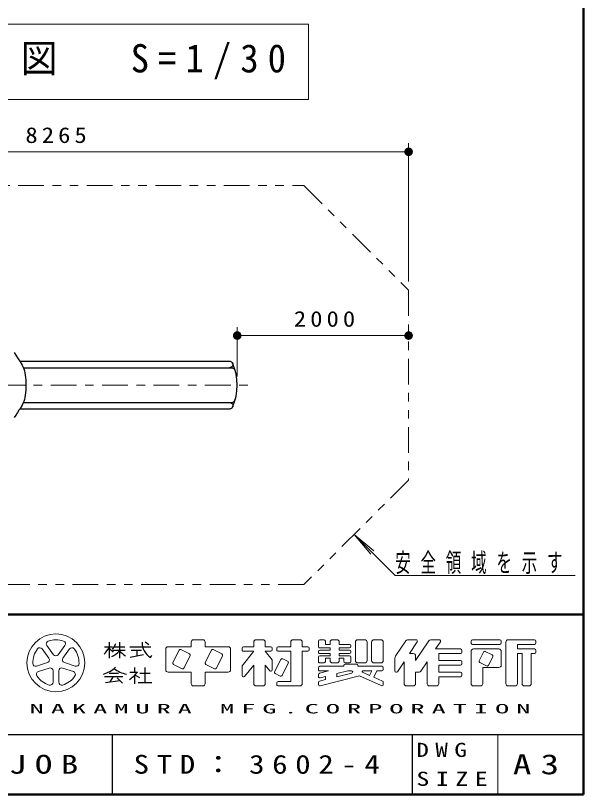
# Model space of a CAD drawing. Units: millimetres on the paper, with parts at other scales. Extents: x -365 to 0, y -61 to 257.
# Drawn here: x -66.3 to 0, y 0 to 90.9 of the extents above; entities that cross this region are included whole.
import ezdxf

# ---------------------------------------------------------------- set-up
doc = ezdxf.new("R2010")
doc.units = ezdxf.units.MM
doc.linetypes.add('USER2', pattern=[6, 3, -1, 1, -1])
doc.linetypes.add('USER3', pattern=[8, 3, -1, 1, -1, 1, -1])
doc.layers.add('LY_1', color=7, linetype='Continuous', lineweight=13)
doc.layers.add('LY_2', color=7, linetype='Continuous', lineweight=13)
doc.layers.add('LY_3', color=7, linetype='Continuous')
doc.styles.add('ＭＳ ゴシック', font='')
doc.styles.get('ＭＳ ゴシック').set_extended_font_data('MS Gothic')

# ---------------------------------------------------------------- blocks, each defined once
blk = doc.blocks.new('filled_dot')
at = {"color": 0, "linetype": 'Continuous', "lineweight": -2, "const_width": 1.25}
blk.add_lwpolyline([(-0.625, 0, 1), (0.625, 0, 1)], format="xyb", close=True, dxfattribs=at)

msp = doc.modelspace()

# ---------------------------------------------------------------- linework, layer by layer
at = {"layer": 'LY_1'}
for p, q in [((-32.087, 89.961), (-79.887, 89.961)), ((-32.087, 81.161), (-32.087, 89.961)), ((-79.887, 81.161), (-32.087, 81.161)), ((-20.406, 59.88), (-20.406, 76.044)), ((-103.056, 75.044), (-20.406, 75.044)), ((-40.406, 48.797), (-40.406, 54.582)), ((-40.406, 53.582), (-20.406, 53.582)), ((-26.749, 30.369), (-24.821, 28.071)), ((-26.749, 30.369), (-24.451, 28.44)), ((-21.96, 25.58), (-26.749, 30.369)), ((-21.96, 25.58), (-0.96, 25.58))]:
    msp.add_line(p, q, dxfattribs=at)
at = {"layer": 'LY_1', "linetype": 'USER2'}
msp.add_line((-86.169, 47.796), (-39.019, 47.796), dxfattribs=at)
at = {"layer": 'LY_1', "linetype": 'USER3'}
msp.add_lwpolyline([(-89.962, 24.496), (-103.056, 37.59), (-103.056, 58.002), (-89.962, 71.096), (-32.622, 71.096), (-20.406, 58.88), (-20.406, 36.712), (-32.622, 24.496)], close=True, dxfattribs=at)
at = {"layer": 'LY_1', "lineweight": 25}
for points in [[(-66.427, 51.589), (-66.244, 51.287), (-66.059, 50.993), (-65.895, 50.736), (-65.775, 50.586), (-65.492, 50.14), (-65.373, 49.881), (-65.312, 49.712), (-65.244, 49.469), (-65.194, 49.236), (-65.162, 48.973), (-65.131, 48.69), (-65.099, 48.359), (-65.071, 47.796), (-65.099, 47.233), (-65.131, 46.902), (-65.162, 46.619), (-65.194, 46.356), (-65.244, 46.123), (-65.312, 45.881), (-65.373, 45.711), (-65.492, 45.452), (-65.775, 45.006), (-65.895, 44.856), (-66.059, 44.599), (-66.244, 44.305), (-66.427, 44.003)], [(-65.779, 50.591), (-41.297, 50.591), (-41.227, 50.585), (-41.159, 50.565), (-41.096, 50.534), (-41.04, 50.492), (-40.993, 50.44), (-40.956, 50.38), (-40.93, 50.314), (-40.917, 50.245), (-40.917, 50.175), (-40.93, 50.106), (-40.956, 50.04), (-40.993, 49.98), (-41.04, 49.928), (-41.096, 49.886), (-41.159, 49.855), (-41.227, 49.836), (-41.297, 49.829)], [(-65.346, 49.829), (-41.117, 49.829), (-41.043, 49.824), (-40.971, 49.808), (-40.902, 49.782), (-40.838, 49.746), (-40.779, 49.701), (-40.728, 49.648), (-40.685, 49.588), (-40.651, 49.523), (-40.626, 49.454)], [(-41.297, 45.765), (-41.227, 45.759), (-41.159, 45.739), (-41.096, 45.708), (-41.04, 45.666), (-40.993, 45.614), (-40.956, 45.554), (-40.93, 45.488), (-40.917, 45.419), (-40.917, 45.349), (-40.93, 45.28), (-40.956, 45.214), (-40.993, 45.154), (-41.04, 45.102), (-41.096, 45.06), (-41.159, 45.029), (-41.227, 45.01), (-41.297, 45.003), (-65.777, 45.003)], [(-65.345, 45.765), (-41.117, 45.765), (-41.043, 45.77), (-40.971, 45.786), (-40.902, 45.812), (-40.838, 45.848), (-40.779, 45.893), (-40.728, 45.946), (-40.685, 46.006), (-40.651, 46.071), (-40.626, 46.141)]]:
    msp.add_lwpolyline(points, dxfattribs=at)
msp.add_arc((-46.756, 47.797), 6.35, 336.15553, 23.84447, dxfattribs=at)
at = {"layer": 'LY_2', "lineweight": 50}
for p, q in [((0, 0), (0, 257)), ((-365, 21), (0, 21)), ((-365, 0), (0, 0))]:
    msp.add_line(p, q, dxfattribs=at)
at = {"layer": 'LY_2'}
for p, q in [((-62.629, 17.393), (-61.844, 16.313)), ((-61.298, 16.313), (-60.513, 17.393)), ((-45.776, 17.793), (-45.776, 17.253)), ((-45.506, 18.063), (-44.426, 18.063)), ((-44.156, 17.793), (-44.156, 17.253)), ((-38.486, 17.793), (-38.486, 17.253)), ((-38.216, 18.063), (-37.406, 18.063)), ((-37.136, 17.793), (-37.136, 17.253)), ((-34.166, 17.793), (-34.166, 17.253)), ((-33.896, 18.063), (-33.086, 18.063)), ((-32.816, 17.793), (-32.816, 17.253)), ((-30.926, 17.901), (-30.926, 17.28)), ((-30.764, 18.063), (-30.278, 18.063)), ((-30.116, 17.901), (-30.116, 17.523)), ((-30.116, 17.523), (-29.576, 17.523)), ((-29.576, 17.793), (-29.576, 17.523)), ((-28.766, 18.063), (-29.306, 18.063)), ((-28.496, 17.793), (-28.496, 17.523)), ((-28.496, 17.523), (-27.308, 17.523)), ((-27.146, 17.361), (-27.146, 17.28)), ((-26.606, 17.793), (-26.606, 15.633)), ((-26.336, 18.063), (-25.526, 18.063)), ((-25.256, 17.793), (-25.256, 15.633)), ((-24.716, 17.793), (-24.716, 15.633)), ((-24.446, 18.063), (-23.636, 18.063)), ((-23.366, 17.793), (-23.366, 15.633)), ((-21.88, 16.242), (-20.746, 17.943)), ((-20.521, 18.063), (-19.529, 18.063)), ((-20.306, 16.443), (-19.394, 17.811)), ((-19.586, 15.633), (-18.046, 17.943)), ((-17.821, 18.063), (-16.829, 18.063)), ((-17.246, 16.983), (-16.694, 17.811)), ((-13.106, 17.901), (-13.106, 17.685)), ((-12.944, 18.063), (-9.758, 18.063)), ((-12.944, 17.523), (-9.758, 17.523)), ((-9.596, 17.901), (-9.596, 17.685)), ((-9.056, 17.793), (-9.056, 12.933)), ((-8.786, 18.063), (-5.708, 18.063)), ((-7.706, 17.523), (-7.706, 16.983)), ((-7.706, 17.523), (-5.708, 17.523)), ((-5.546, 17.901), (-5.546, 17.685)), ((-62.39, 15.917), (-63.175, 16.997)), ((-59.967, 16.997), (-60.752, 15.917)), ((-48.746, 16.983), (-48.746, 14.553)), ((-48.476, 17.253), (-45.776, 17.253)), ((-47.198, 16.838), (-47.918, 15.4)), ((-45.975, 16.408), (-46.981, 16.911)), ((-44.156, 17.253), (-41.456, 17.253)), ((-43.418, 16.838), (-44.138, 15.4)), ((-42.195, 16.408), (-43.201, 16.911)), ((-41.186, 16.983), (-41.186, 14.553)), ((-39.836, 17.091), (-39.836, 16.875)), ((-38.486, 16.713), (-39.836, 15.026)), ((-39.674, 17.253), (-38.486, 17.253)), ((-39.674, 16.713), (-38.486, 16.713)), ((-37.136, 17.253), (-36.488, 17.253)), ((-37.136, 16.713), (-36.326, 15.701)), ((-37.136, 16.713), (-36.488, 16.713)), ((-36.326, 17.091), (-36.326, 16.875)), ((-35.786, 17.091), (-35.786, 16.875)), ((-35.624, 17.253), (-34.166, 17.253)), ((-35.624, 16.713), (-34.166, 16.713)), ((-34.166, 16.713), (-34.166, 13.203)), ((-32.816, 17.253), (-32.168, 17.253)), ((-32.816, 16.713), (-32.816, 12.933)), ((-32.816, 16.713), (-32.168, 16.713)), ((-32.006, 17.091), (-32.006, 16.875)), ((-30.926, 16.686), (-30.926, 16.605)), ((-30.764, 17.118), (-29.576, 17.118)), ((-30.764, 16.848), (-29.576, 16.848)), ((-30.764, 16.443), (-29.576, 16.443)), ((-29.576, 17.118), (-29.576, 16.848)), ((-29.576, 16.443), (-29.576, 16.173)), ((-28.496, 17.118), (-27.308, 17.118)), ((-28.496, 17.118), (-28.496, 16.848)), ((-28.496, 16.848), (-27.308, 16.848)), ((-28.496, 16.443), (-27.308, 16.443)), ((-28.496, 16.443), (-28.496, 16.173)), ((-27.146, 16.686), (-27.146, 16.605)), ((-20.306, 16.443), (-19.856, 16.443)), ((-17.246, 16.983), (-14.348, 16.983)), ((-16.886, 16.443), (-14.348, 16.443)), ((-16.886, 16.443), (-16.886, 15.633)), ((-14.186, 16.821), (-14.186, 16.605)), ((-13.106, 16.713), (-13.106, 12.933)), ((-12.836, 16.983), (-9.866, 16.983)), ((-11.666, 16.622), (-12.17, 15.616)), ((-11.449, 16.695), (-10.659, 16.3)), ((-9.596, 16.713), (-9.596, 15.093)), ((-7.706, 16.983), (-5.708, 16.983)), ((-7.706, 16.443), (-7.166, 16.443)), ((-7.706, 16.443), (-7.706, 12.933)), ((-7.166, 16.443), (-7.166, 12.933)), ((-6.086, 16.443), (-5.708, 16.443)), ((-6.086, 16.443), (-6.086, 12.933)), ((-5.546, 16.821), (-5.546, 16.605)), ((-46.622, 14.752), (-45.902, 16.19)), ((-42.842, 14.752), (-42.122, 16.19)), ((-36.326, 15.701), (-36.326, 14.543)), ((-35.318, 15.758), (-36.038, 14.32)), ((-35.101, 15.831), (-34.527, 15.544)), ((-30.926, 16.011), (-30.926, 15.525)), ((-30.764, 16.173), (-29.576, 16.173)), ((-30.116, 15.903), (-29.576, 15.903)), ((-30.116, 15.903), (-30.116, 15.525)), ((-29.576, 15.903), (-29.576, 15.633)), ((-28.496, 16.173), (-27.308, 16.173)), ((-28.496, 15.903), (-28.496, 15.633)), ((-28.496, 15.903), (-27.956, 15.903)), ((-27.956, 15.903), (-27.956, 15.525)), ((-27.146, 16.011), (-27.146, 15.525)), ((-22.016, 15.793), (-22.016, 14.413)), ((-21.719, 14.323), (-20.936, 15.498)), ((-20.936, 15.498), (-20.936, 12.933)), ((-19.586, 16.173), (-19.586, 15.633)), ((-18.966, 14.404), (-18.236, 15.498)), ((-18.236, 15.498), (-18.236, 12.933)), ((-16.886, 15.633), (-14.348, 15.633)), ((-14.186, 15.471), (-14.186, 15.255)), ((-10.586, 16.082), (-11.09, 15.076)), ((-63.828, 14.985), (-62.559, 15.397)), ((-62.35, 14.755), (-63.62, 14.343)), ((-59.522, 14.343), (-60.792, 14.755)), ((-60.583, 15.397), (-59.313, 14.985)), ((-47.845, 15.183), (-46.839, 14.68)), ((-44.065, 15.183), (-43.059, 14.68)), ((-39.836, 15.026), (-39.836, 13.868)), ((-38.486, 15.093), (-39.547, 13.766)), ((-38.486, 15.093), (-38.486, 12.933)), ((-37.136, 15.093), (-36.614, 14.441)), ((-37.136, 15.093), (-37.136, 12.933)), ((-34.454, 15.326), (-35.174, 13.888)), ((-30.926, 14.796), (-30.926, 14.58)), ((-30.764, 15.363), (-30.278, 15.363)), ((-30.764, 14.958), (-27.956, 14.958)), ((-29.306, 15.363), (-28.766, 15.363)), ((-27.956, 15.066), (-27.956, 14.958)), ((-27.794, 15.363), (-27.308, 15.363)), ((-27.794, 15.228), (-26.498, 15.228)), ((-26.336, 15.363), (-25.526, 15.363)), ((-26.336, 15.066), (-26.336, 14.958)), ((-26.336, 14.958), (-23.528, 14.958)), ((-24.446, 15.363), (-23.636, 15.363)), ((-23.366, 14.796), (-23.366, 14.58)), ((-16.886, 15.093), (-16.886, 14.283)), ((-16.886, 15.093), (-14.348, 15.093)), ((-12.097, 15.399), (-11.307, 15.004)), ((-11.756, 14.823), (-11.756, 12.933)), ((-11.756, 14.823), (-9.866, 14.823)), ((-61.908, 13.099), (-61.908, 14.434)), ((-61.233, 14.434), (-61.233, 13.099)), ((-48.476, 14.283), (-45.776, 14.283)), ((-45.776, 14.283), (-45.776, 12.933)), ((-44.156, 14.283), (-41.456, 14.283)), ((-44.156, 14.283), (-44.156, 12.933)), ((-35.965, 14.103), (-35.391, 13.816)), ((-30.926, 13.995), (-30.926, 13.773)), ((-29.74, 14.418), (-30.803, 14.152)), ((-30.764, 14.418), (-29.74, 14.418)), ((-26.15, 13.841), (-30.725, 12.697)), ((-30.116, 13.768), (-30.725, 13.615)), ((-30.116, 13.768), (-30.116, 13.406)), ((-27.513, 14.418), (-28.766, 14.105)), ((-27.023, 14.179), (-28.766, 13.743)), ((-28.766, 14.105), (-28.766, 13.743)), ((-27.513, 14.418), (-27.053, 14.418)), ((-26.15, 13.841), (-23.594, 12.705)), ((-25.771, 14.263), (-24.968, 13.906)), ((-25.738, 14.418), (-24.712, 14.418)), ((-24.968, 13.906), (-24.712, 14.418)), ((-24.474, 13.687), (-24.108, 14.418)), ((-24.474, 13.687), (-23.462, 13.237)), ((-24.108, 14.418), (-23.528, 14.418)), ((-19.586, 14.283), (-19.19, 14.283)), ((-19.586, 14.283), (-19.586, 12.933)), ((-16.886, 14.283), (-14.348, 14.283)), ((-16.886, 13.743), (-16.886, 12.933)), ((-16.886, 13.743), (-14.348, 13.743)), ((-14.186, 14.121), (-14.186, 13.905)), ((-35.786, 13.041), (-35.786, 12.825)), ((-35.624, 13.203), (-34.166, 13.203)), ((-30.926, 13.077), (-30.926, 12.854)), ((-30.116, 13.406), (-30.803, 13.234)), ((-23.366, 13.089), (-23.366, 12.853)), ((-45.506, 12.663), (-44.426, 12.663)), ((-38.216, 12.663), (-37.406, 12.663)), ((-35.624, 12.663), (-33.086, 12.663)), ((-20.666, 12.663), (-19.856, 12.663)), ((-17.966, 12.663), (-17.156, 12.663)), ((-12.836, 12.663), (-12.026, 12.663)), ((-8.786, 12.663), (-7.976, 12.663)), ((-6.896, 12.663), (-6.356, 12.663)), ((-10, 7), (-10, 0))]:
    msp.add_line(p, q, dxfattribs=at)
at = {"layer": 'LY_2', "lineweight": 25}
for p, q in [((-55.361, 17.793), (-55.361, 15.903)), ((-54.146, 17.793), (-54.146, 15.903)), ((-50.719, 17.467), (-51.16, 17.761)), ((-55.901, 17.253), (-54.956, 17.253)), ((-54.915, 16.848), (-53.471, 16.848)), ((-54.769, 17.253), (-53.525, 17.253)), ((-52.931, 17.253), (-50.501, 17.253)), ((-52.796, 16.848), (-51.581, 16.848)), ((-52.121, 16.848), (-52.121, 16.173)), ((-52.889, 16.02), (-51.353, 16.327)), ((-52.391, 14.823), (-52.391, 14.283)), ((-51.176, 14.823), (-51.176, 13.068)), ((-55.901, 13.784), (-53.741, 13.784)), ((-55.361, 14.148), (-54.281, 14.148)), ((-54.899, 13.784), (-55.289, 13.136)), ((-52.931, 14.283), (-52.051, 14.283)), ((-52.391, 13.91), (-52.391, 12.933)), ((-52.34, 13.96), (-51.796, 13.646)), ((-51.783, 14.148), (-50.568, 14.148)), ((-55.765, 13.067), (-54.113, 13.304)), ((-54.416, 13.607), (-53.81, 13.001)), ((-51.986, 13.068), (-50.366, 13.068)), ((-237.5, 7), (0, 7)), ((-55, 7), (-55, 0)), ((-20, 7), (-20, 0))]:
    msp.add_line(p, q, dxfattribs=at)
at = {"layer": 'LY_2'}
msp.add_circle((-61.571, 15.363), 3.375, dxfattribs=at)
for centre, radius, start, end in [((-62.356, 17.592), 0.338, 109.39847, 215.99997), ((-61.571, 15.363), 2.7, 70.60155, 109.39847), ((-60.786, 17.592), 0.338, 324, 70.60155), ((-45.506, 17.793), 0.27, 89.99998, 179.99996), ((-44.426, 17.793), 0.27, 0, 89.99998), ((-38.216, 17.793), 0.27, 89.99998, 179.99996), ((-37.406, 17.793), 0.27, 0, 89.99998), ((-33.896, 17.793), 0.27, 89.99998, 179.99996), ((-33.086, 17.793), 0.27, 0, 89.99998), ((-30.764, 17.901), 0.162, 89.99998, 179.99996), ((-30.278, 17.901), 0.162, 0, 89.99998), ((-29.306, 17.793), 0.27, 89.99998, 179.99996), ((-28.766, 17.793), 0.27, 0, 89.99998), ((-27.308, 17.361), 0.162, 0, 89.99998), ((-26.336, 17.793), 0.27, 89.99998, 179.99996), ((-25.526, 17.793), 0.27, 0, 89.99998), ((-24.446, 17.793), 0.27, 89.99998, 179.99996), ((-23.636, 17.793), 0.27, 0, 89.99998), ((-20.521, 17.793), 0.27, 89.99998, 146.30984), ((-19.529, 17.901), 0.162, 326.31015, 89.99998), ((-17.821, 17.793), 0.27, 89.99998, 146.3098), ((-16.829, 17.901), 0.162, 326.31003, 89.99998), ((-12.944, 17.901), 0.162, 89.99998, 179.99996), ((-12.944, 17.685), 0.162, 179.99998, 270.00002), ((-9.758, 17.901), 0.162, 0, 89.99998), ((-9.758, 17.685), 0.162, 270.00002, 0), ((-8.786, 17.793), 0.27, 89.99998, 179.99996), ((-5.708, 17.901), 0.162, 0, 89.99998), ((-5.708, 17.685), 0.162, 270.00002, 0), ((-61.571, 15.363), 2.7, 142.60154, 181.39846), ((-63.448, 16.798), 0.338, 35.99999, 142.60154), ((-59.694, 16.798), 0.338, 37.39846, 143.99995), ((-61.571, 15.363), 2.7, 358.60155, 37.39847), ((-48.476, 16.983), 0.27, 89.99998, 179.99996), ((-47.054, 16.766), 0.162, 63.43492, 153.43499), ((-46.047, 16.263), 0.162, 333.4349, 63.43487), ((-43.274, 16.766), 0.162, 63.43492, 153.43499), ((-42.267, 16.263), 0.162, 333.4349, 63.43487), ((-41.456, 16.983), 0.27, 0, 89.99998), ((-39.674, 17.091), 0.162, 89.99998, 179.99996), ((-39.674, 16.875), 0.162, 179.99998, 270.00002), ((-36.488, 17.091), 0.162, 0, 89.99998), ((-36.488, 16.875), 0.162, 270.00002, 0), ((-35.624, 17.091), 0.162, 89.99998, 179.99996), ((-35.624, 16.875), 0.162, 179.99998, 270.00002), ((-32.168, 17.091), 0.162, 0, 89.99998), ((-32.168, 16.875), 0.162, 270.00002, 0), ((-30.764, 17.28), 0.162, 179.99998, 270.00002), ((-30.764, 16.686), 0.162, 89.99998, 179.99996), ((-30.764, 16.605), 0.162, 179.99998, 270.00002), ((-27.308, 17.28), 0.162, 270.00002, 0), ((-27.308, 16.686), 0.162, 0, 89.99998), ((-27.308, 16.605), 0.162, 270.00002, 0), ((-19.856, 16.173), 0.27, 0, 89.99998), ((-14.348, 16.821), 0.162, 0, 89.99998), ((-14.348, 16.605), 0.162, 270.00002, 0), ((-12.836, 16.713), 0.27, 89.99998, 179.99996), ((-11.522, 16.55), 0.162, 63.43447, 153.43474), ((-9.866, 16.713), 0.27, 0, 89.99998), ((-5.708, 16.821), 0.162, 0, 89.99998), ((-5.708, 16.605), 0.162, 270.00002, 0), ((-62.663, 15.718), 0.338, 287.99998, 35.99999), ((-61.571, 16.512), 0.338, 215.99998, 324), ((-60.479, 15.718), 0.338, 143.99996, 251.99999), ((-35.174, 15.686), 0.162, 63.43487, 153.43498), ((-34.599, 15.399), 0.162, 333.43492, 63.43493), ((-30.764, 16.011), 0.162, 89.99998, 179.99996), ((-30.764, 15.525), 0.162, 179.99998, 270.00002), ((-30.278, 15.525), 0.162, 270.00002, 0), ((-29.306, 15.633), 0.27, 179.99998, 270.00002), ((-28.766, 15.633), 0.27, 270.00002, 0), ((-27.794, 15.525), 0.162, 179.99998, 270.00002), ((-27.308, 16.011), 0.162, 0, 89.99998), ((-27.308, 15.525), 0.162, 270.00002, 0), ((-26.336, 15.633), 0.27, 179.99998, 270.00002), ((-25.526, 15.633), 0.27, 270.00002, 0), ((-24.446, 15.633), 0.27, 179.99998, 270.00002), ((-23.636, 15.633), 0.27, 270.00002, 0), ((-21.206, 15.793), 0.81, 146.30999, 179.99996), ((-14.348, 15.471), 0.162, 0, 89.99998), ((-12.025, 15.544), 0.162, 153.43517, 243.43529), ((-10.731, 16.155), 0.162, 333.43484, 63.43447), ((-63.933, 15.306), 0.338, 181.39848, 287.99997), ((-62.246, 14.434), 0.338, 359.99997, 107.99999), ((-60.896, 14.434), 0.338, 71.99997, 179.99999), ((-59.209, 15.306), 0.338, 252.00001, 358.60156), ((-48.476, 14.553), 0.27, 179.99998, 270.00002), ((-47.773, 15.328), 0.162, 153.43495, 243.43485), ((-46.766, 14.825), 0.162, 243.43498, 333.43496), ((-43.993, 15.328), 0.162, 153.43495, 243.43485), ((-42.986, 14.825), 0.162, 243.43498, 333.43496), ((-41.456, 14.553), 0.27, 270.00002, 0), ((-30.764, 14.796), 0.162, 89.99998, 179.99996), ((-30.764, 14.58), 0.162, 179.99998, 270.00002), ((-27.794, 15.066), 0.162, 89.99998, 179.99996), ((-26.498, 15.066), 0.162, 0, 89.99998), ((-23.528, 14.796), 0.162, 0, 89.99998), ((-23.528, 14.58), 0.162, 270.00002, 0), ((-14.348, 15.255), 0.162, 270.00002, 0), ((-11.234, 15.149), 0.162, 243.43534, 333.43491), ((-9.866, 15.093), 0.27, 270.00002, 0), ((-63.516, 14.022), 0.338, 107.99999, 214.60154), ((-61.571, 15.363), 2.7, 214.60156, 253.39848), ((-61.571, 15.363), 2.7, 286.60155, 325.39847), ((-59.626, 14.022), 0.338, 325.39847, 71.99996), ((-39.674, 13.868), 0.162, 179.99998, 321.34037), ((-36.488, 14.543), 0.162, 218.65962, 0), ((-35.893, 14.248), 0.162, 153.43487, 243.4348), ((-35.318, 13.961), 0.162, 243.43487, 333.43498), ((-30.764, 13.995), 0.162, 104.03614, 179.99996), ((-30.764, 13.773), 0.162, 179.99998, 284.03612), ((-27.053, 14.297), 0.121, 284.0365, 89.99998), ((-25.738, 14.337), 0.081, 89.99998, 246.03817), ((-21.854, 14.413), 0.162, 179.99998, 326.30997), ((-19.19, 14.553), 0.27, 270.00002, 326.31002), ((-14.348, 14.121), 0.162, 0, 89.99998), ((-14.348, 13.905), 0.162, 270.00002, 0), ((-62.246, 13.099), 0.338, 253.39847, 359.99997), ((-60.896, 13.099), 0.338, 179.99999, 286.60154), ((-45.506, 12.933), 0.27, 179.99998, 270.00002), ((-44.426, 12.933), 0.27, 270.00002, 0), ((-38.216, 12.933), 0.27, 179.99998, 270.00002), ((-37.406, 12.933), 0.27, 270.00002, 0), ((-35.624, 13.041), 0.162, 89.99998, 179.99996), ((-35.624, 12.825), 0.162, 179.99998, 270.00002), ((-33.086, 12.933), 0.27, 270.00002, 0), ((-30.764, 13.077), 0.162, 104.03614, 179.99996), ((-30.764, 12.854), 0.162, 179.99998, 284.03612), ((-23.528, 12.853), 0.162, 246.03699, 0), ((-23.528, 13.089), 0.162, 0, 66.03701), ((-20.666, 12.933), 0.27, 179.99998, 270.00002), ((-19.856, 12.933), 0.27, 270.00002, 0), ((-17.966, 12.933), 0.27, 179.99998, 270.00002), ((-17.156, 12.933), 0.27, 270.00002, 0), ((-12.836, 12.933), 0.27, 179.99998, 270.00002), ((-12.026, 12.933), 0.27, 270.00002, 0), ((-8.786, 12.933), 0.27, 179.99998, 270.00002), ((-7.976, 12.933), 0.27, 270.00002, 0), ((-6.896, 12.933), 0.27, 179.99998, 270.00002), ((-6.356, 12.933), 0.27, 270.00002, 0)]:
    msp.add_arc(centre, radius, start, end, dxfattribs=at)
at = {"layer": 'LY_2', "lineweight": 25}
for centre, radius, start, end in [((-56.002, 18.047), 1.467, 313.72108, 343.54317), ((-49.563, 17.694), 1.953, 177.09472, 240.51891), ((-57.466, 18.084), 2.285, 311.36185, 337.13638), ((-53.383, 18.427), 2.345, 212.50346, 230.00631), ((-56.374, 18.818), 3.034, 295.86917, 317.23867), ((-51.918, 18.818), 3.034, 222.76131, 240.10806), ((-51.54, 16.805), 1.299, 321.42112, 334.8249), ((-56.898, 17.257), 3.32, 285.11261, 313.40619), ((-52.77, 17.194), 3.192, 231.17281, 259.75506), ((-55.66, 17.226), 4.657, 304.87257, 320.80411)]:
    msp.add_arc(centre, radius, start, end, dxfattribs=at)

# ---------------------------------------------------------------- block references
at = {"layer": 'LY_1', "xscale": 0.4, "yscale": 0.4, "rotation": 180}
for p in [(-20.406, 75.044), (-20.406, 53.582)]:
    msp.add_blockref('filled_dot', p, dxfattribs=at)
at = {"layer": 'LY_1', "xscale": 0.4, "yscale": 0.4}
msp.add_blockref('filled_dot', (-40.406, 53.582), dxfattribs=at)

# ---------------------------------------------------------------- texts
at = {"layer": 'LY_1', "style": 'ＭＳ ゴシック'}
for s, insert, char_height, attachment_point in [('\\T1.5;\\W0.95;正面図\u3000S=1/30', (-78.487, 85.561), 3.299, 4), ('\\T1.33;\\W1.15;8265', (-61.315, 76.044), 1.833, 8), ('\\T1.33;\\W1.15;2000', (-29.983, 54.582), 1.833, 8), ('\\T1.64;\\W0.6;安全領域を示す', (-21.96, 25.73), 2.199, 7)]:
    msp.add_mtext(s, dxfattribs=dict(at, insert=insert, char_height=char_height, attachment_point=attachment_point))
at = {"layer": 'LY_2', "style": 'ＭＳ ゴシック'}
for s, insert, char_height, attachment_point in [('\\T1.5;\\W2.2;NAKAMURA\\~MFG.CORPORATION', (-35, 10), 1.1, 5), ('\\T1.52;\\W1.3;DWG', (-19.5, 5.188), 1.65, 4), ('\\T1.5;\\W1.35;JOB', (-62.5, 3.5), 2.199, 5), ('\\T1.5;\\W1.35;A3', (-5, 3.5), 2.346, 5), ('\\T1.5;\\W1.35;SIZE', (-19.5, 1.812), 1.65, 4)]:
    msp.add_mtext(s, dxfattribs=dict(at, insert=insert, char_height=char_height, attachment_point=attachment_point))
at = {"layer": 'LY_3', "insert": (-52.5, 3.5), "char_height": 2.199, "attachment_point": 4, "style": 'ＭＳ ゴシック'}
msp.add_mtext('\\T1.5;\\W1.2;STD：3602-4', dxfattribs=at)

doc.saveas('drawing.dxf')
